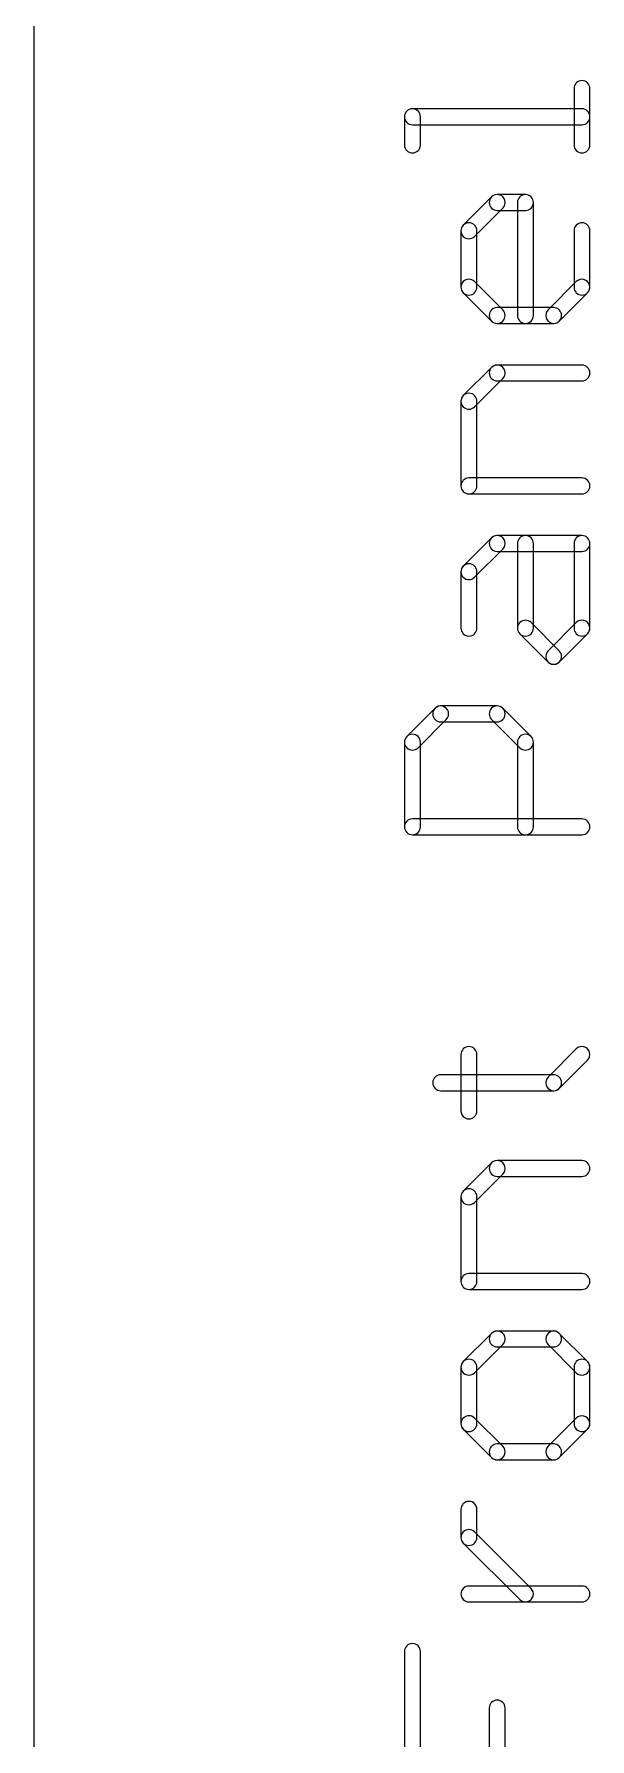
# Model space of a CAD drawing. Extents: x -56 to 120, y -53 to 58.
# Drawn here: x 54.61 to 59.94, y 16.58 to 32.95 of the extents above; entities that cross this region are included whole.
import ezdxf

# ---------------------------------------------------------------- set-up
doc = ezdxf.new("R2010")
doc.units = 0
doc.layers.add('20', color=7, linetype='CONTINUOUS')
doc.layers.add('49', color=253, linetype='CONTINUOUS')

msp = doc.modelspace()

# ---------------------------------------------------------------- linework, layer by layer
at = {"layer": '20'}
msp.add_line((54.61, 0), (54.61, 50.8), dxfattribs=at)
at = {"layer": '49'}
for points in [[(59.944, 31.8852), (59.944, 32.4275, 1), (59.7916, 32.4275), (59.7916, 31.8852, 1)], [(58.317, 31.8852), (58.317, 32.1563, 1), (58.1646, 32.1563), (58.1646, 31.8852, 1)], [(58.2408, 32.0801), (59.8678, 32.0801, 1), (59.8678, 32.2325), (58.2408, 32.2325, 1)], [(58.837, 31.0076), (59.1082, 31.2788, 1), (59.0004, 31.3866), (58.7293, 31.1154, 1)], [(59.0543, 31.2565), (59.3255, 31.2565, 1), (59.3255, 31.4089), (59.0543, 31.4089, 1)], [(59.2493, 31.3327), (59.2493, 30.248, 1), (59.4017, 30.248), (59.4017, 31.3327, 1)], [(58.8593, 30.5192), (58.8593, 31.0615, 1), (58.7069, 31.0615), (58.7069, 30.5192, 1)], [(59.7916, 31.0615), (59.7916, 30.5192, 1), (59.944, 30.5192), (59.944, 31.0615, 1)], [(59.1082, 30.3019), (58.837, 30.5731, 1), (58.7293, 30.4653), (59.0004, 30.1941, 1)], [(59.8139, 30.5731), (59.5428, 30.3019, 1), (59.6505, 30.1941), (59.9217, 30.4653, 1)], [(59.5966, 30.3242), (59.0543, 30.3242, 1), (59.0543, 30.1718), (59.5966, 30.1718, 1)], [(58.837, 29.3705), (59.1082, 29.6416, 1), (59.0004, 29.7494), (58.7293, 29.4782, 1)], [(59.0543, 29.6193), (59.8678, 29.6193, 1), (59.8678, 29.7717), (59.0543, 29.7717, 1)], [(58.8593, 28.6109), (58.8593, 29.4244, 1), (58.7069, 29.4244), (58.7069, 28.6109, 1)], [(59.8678, 28.6871), (58.7831, 28.6871, 1), (58.7831, 28.5347), (59.8678, 28.5347, 1)], [(58.837, 27.7333), (59.1082, 28.0045, 1), (59.0004, 28.1123), (58.7293, 27.8411, 1)], [(59.0543, 27.9822), (59.8678, 27.9822, 1), (59.8678, 28.1346), (59.0543, 28.1346, 1)], [(59.4017, 27.2449), (59.4017, 28.0584, 1), (59.2493, 28.0584), (59.2493, 27.2449, 1)], [(59.7916, 28.0584), (59.7916, 27.2449, 1), (59.944, 27.2449), (59.944, 28.0584, 1)], [(58.8593, 27.2449), (58.8593, 27.7872, 1), (58.7069, 27.7872), (58.7069, 27.2449, 1)], [(59.6505, 27.0276), (59.3794, 27.2988, 1), (59.2716, 27.191), (59.5428, 26.9198, 1)], [(59.8139, 27.2988), (59.5428, 27.0276, 1), (59.6505, 26.9198), (59.9217, 27.191, 1)], [(58.2947, 26.0962), (58.5659, 26.3673, 1), (58.4581, 26.4751), (58.1869, 26.2039, 1)], [(58.512, 26.345), (59.0543, 26.345, 1), (59.0543, 26.4974), (58.512, 26.4974, 1)], [(59.0004, 26.3673), (59.2716, 26.0962, 1), (59.3794, 26.2039), (59.1082, 26.4751, 1)], [(58.317, 25.3366), (58.317, 26.1501, 1), (58.1646, 26.1501), (58.1646, 25.3366, 1)], [(59.2493, 26.1501), (59.2493, 25.3366, 1), (59.4017, 25.3366), (59.4017, 26.1501, 1)], [(59.8678, 25.4128), (58.2408, 25.4128, 1), (58.2408, 25.2604), (59.8678, 25.2604, 1)], [(58.8593, 22.608), (58.8593, 23.1503, 1), (58.7069, 23.1503), (58.7069, 22.608, 1)], [(59.6505, 22.8252), (59.9217, 23.0964, 1), (59.8139, 23.2042), (59.5428, 22.933, 1)], [(58.512, 22.8029), (59.5966, 22.8029, 1), (59.5966, 22.9553), (58.512, 22.9553, 1)], [(58.837, 21.7304), (59.1082, 22.0016, 1), (59.0004, 22.1094), (58.7293, 21.8382, 1)], [(59.0543, 21.9793), (59.8678, 21.9793, 1), (59.8678, 22.1317), (59.0543, 22.1317, 1)], [(58.8593, 20.9708), (58.8593, 21.7843, 1), (58.7069, 21.7843), (58.7069, 20.9708, 1)], [(59.8678, 21.047), (58.7831, 21.047, 1), (58.7831, 20.8946), (59.8678, 20.8946, 1)], [(59.0004, 20.4722), (58.7293, 20.201, 1), (58.837, 20.0933), (59.1082, 20.3644, 1)], [(59.5966, 20.4945), (59.0543, 20.4945, 1), (59.0543, 20.3421), (59.5966, 20.3421, 1)], [(59.9217, 20.201), (59.6505, 20.4722, 1), (59.5428, 20.3644), (59.8139, 20.0933, 1)], [(58.7069, 20.1471), (58.7069, 19.6048, 1), (58.8593, 19.6048), (58.8593, 20.1471, 1)], [(59.944, 19.6048), (59.944, 20.1471, 1), (59.7916, 20.1471), (59.7916, 19.6048, 1)], [(58.7293, 19.5509), (59.0004, 19.2798, 1), (59.1082, 19.3875), (58.837, 19.6587, 1)], [(59.6505, 19.2798), (59.9217, 19.5509, 1), (59.8139, 19.6587), (59.5428, 19.3875, 1)], [(59.0543, 19.2575), (59.5966, 19.2575, 1), (59.5966, 19.4099), (59.0543, 19.4099, 1)], [(58.8593, 18.5117), (58.8593, 18.7828, 1), (58.7069, 18.7828), (58.7069, 18.5117, 1)], [(59.3794, 18.0232), (58.837, 18.5656, 1), (58.7293, 18.4578), (59.2716, 17.9155, 1)], [(59.8678, 18.0456), (58.7831, 18.0456, 1), (58.7831, 17.8932), (59.8678, 17.8932, 1)], [(58.317, 16.3322), (58.317, 17.4169, 1), (58.1646, 17.4169), (58.1646, 16.3322, 1)], [(59.1305, 16.3322), (59.1305, 16.8745, 1), (58.9781, 16.8745), (58.9781, 16.3322, 1)]]:
    msp.add_lwpolyline(points, format="xyb", close=True, dxfattribs=at)

doc.saveas('drawing.dxf')
